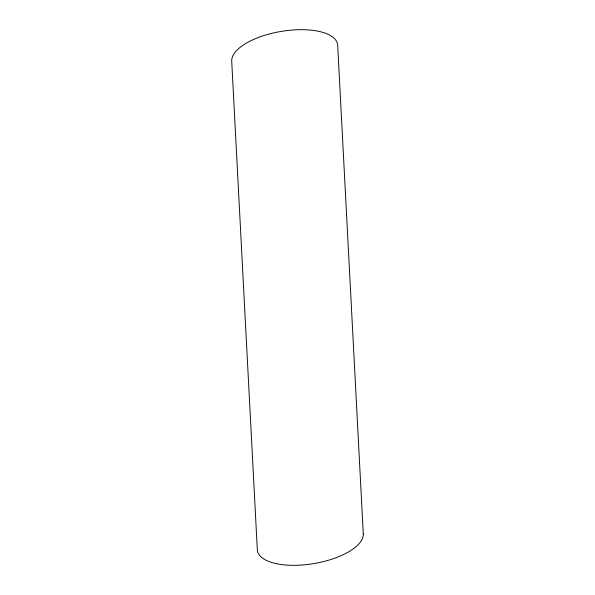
<?xml version="1.0" encoding="UTF-8"?>
<svg xmlns="http://www.w3.org/2000/svg" width="595" height="595" viewBox="0 0 595 595"><rect width="100%" height="100%" fill="white"/><g stroke="black" fill="none" stroke-linecap="round" stroke-linejoin="round"><path stroke-width="0.89" d="M363.285 533.879L337.685 45.354A53.617 22.112 -9.6 0 0 283.532 31.037A53.617 22.112 -9.6 0 0 231.715 61.121L257.315 549.646A53.617 22.112 -9.6 0 0 311.468 563.963A53.617 22.112 -9.6 0 0 363.285 533.879"/></g></svg>
